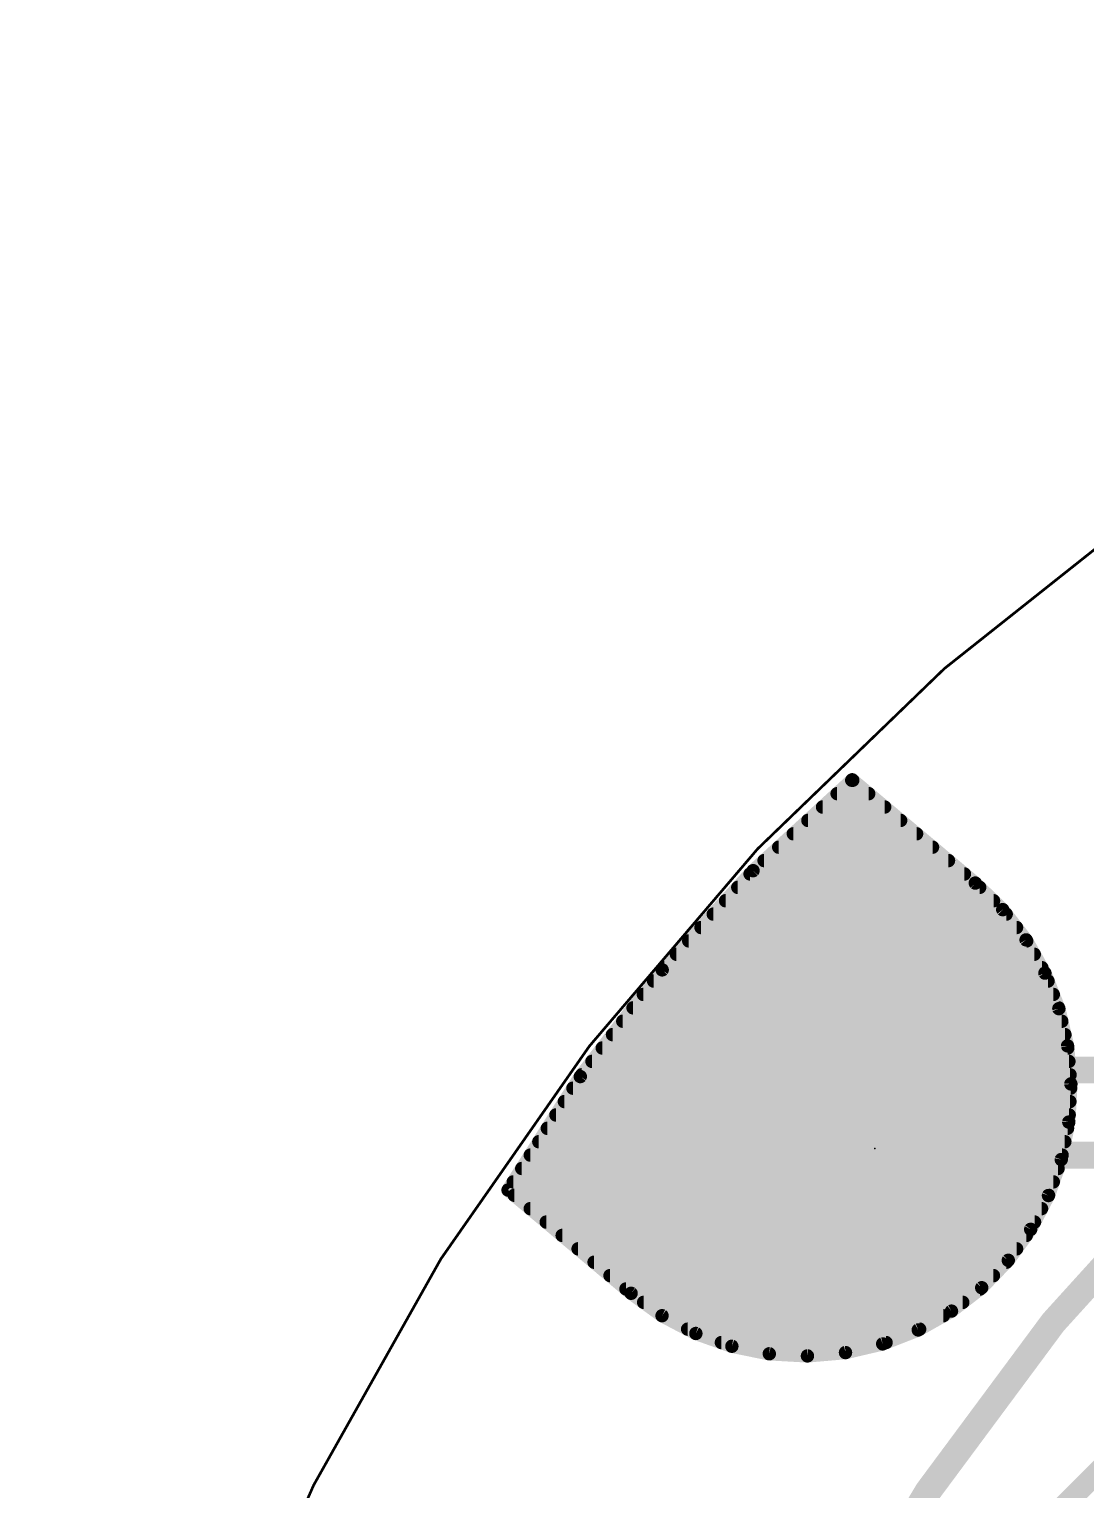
# Model space of a CAD drawing. Extents: x -25.4 to 25.4, y -26.7 to 25.8.
# Drawn here: x -25.42 to -15.4, y 11.3 to 25.16 of the extents above; entities that cross this region are included whole.
import ezdxf

# ---------------------------------------------------------------- set-up
doc = ezdxf.new("R2010")
doc.units = 0
for name, color, linetype in [('1', 12, 'CONTINUOUS'), ('16', 5, 'CONTINUOUS'), ('17', 110, 'CONTINUOUS'), ('20', 53, 'CONTINUOUS'), ('23', 53, 'CONTINUOUS')]:
    doc.layers.add(name, color=color, linetype=linetype)

# ---------------------------------------------------------------- blocks, each defined once
blk = doc.blocks.new('ROUNDP')
at = {"const_width": 0.5}
blk.add_lwpolyline([(0, -0.25, 1), (0, 0.25, 1), (0, -0.25)], format="xyb", dxfattribs=at)

msp = doc.modelspace()

# ---------------------------------------------------------------- linework, layer by layer
at = {"layer": '1'}
for points, const_width in [([(0, 20.32, 0.4142), (-20.32, 0)], 0.254), ([(-17.6195, 18.0658, 1), (-17.6195, 18.0023)], 0.0635), ([(-17.5944, 18.0626, 1), (-17.6352, 18.014)], 0.0635), ([(-17.5933, 18.0149, 1), (-17.6362, 18.0617)], 0.0635), ([(-17.6097, 18.0023, 1), (-17.6097, 18.0658)], 0.0635), ([(-17.7581, 17.9387, 1), (-17.7581, 17.8753)], 0.0635), ([(-17.4583, 17.8753, 1), (-17.4583, 17.9387)], 0.0635), ([(-17.8967, 17.8117, 1), (-17.8967, 17.7483)], 0.0635), ([(-17.307, 17.7483, 1), (-17.307, 17.8117)], 0.0635), ([(-18.0353, 17.6848, 1), (-18.0353, 17.6213)], 0.0635), ([(-17.1556, 17.6213, 1), (-17.1556, 17.6848)], 0.0635), ([(-18.3125, 17.4307, 1), (-18.3125, 17.3673)], 0.0635), ([(-18.1739, 17.5577, 1), (-18.1739, 17.4943)], 0.0635), ([(-17.0043, 17.4943, 1), (-17.0043, 17.5577)], 0.0635), ([(-16.8529, 17.3673, 1), (-16.8529, 17.4307)], 0.0635), ([(-18.451, 17.3038, 1), (-18.451, 17.2403)], 0.0635), ([(-16.7015, 17.2403, 1), (-16.7015, 17.3038)], 0.0635), ([(-18.5842, 17.1767, 1), (-18.5842, 17.1133)], 0.0635), ([(-18.577, 17.1996, 1), (-18.5341, 17.1528)], 0.0635), ([(-18.5322, 17.1548, 1), (-18.579, 17.1976)], 0.0635), ([(-16.5502, 17.1133, 1), (-16.5502, 17.1767)], 0.0635), ([(-18.7006, 17.0497, 1), (-18.7006, 16.9863)], 0.0635), ([(-16.4252, 17.0815, 1), (-16.4694, 17.0359)], 0.0635), ([(-16.4677, 17.0344, 1), (-16.4269, 17.083)], 0.0635), ([(-16.4053, 16.9863, 1), (-16.4053, 17.0497)], 0.0635), ([(-18.8169, 16.9228, 1), (-18.8169, 16.8593)], 0.0635), ([(-16.2742, 16.8593, 1), (-16.2742, 16.9228)], 0.0635), ([(-18.9333, 16.7957, 1), (-18.9333, 16.7323)], 0.0635), ([(-16.1619, 16.826, 1), (-16.2122, 16.7871)], 0.0635), ([(-16.2091, 16.7837, 1), (-16.1649, 16.8293)], 0.0635), ([(-16.1541, 16.7323, 1), (-16.1541, 16.7957)], 0.0635), ([(-19.0497, 16.6687, 1), (-19.0497, 16.6053)], 0.0635), ([(-16.0559, 16.6053, 1), (-16.0559, 16.6687)], 0.0635), ([(-19.1661, 16.5418, 1), (-19.1661, 16.4783)], 0.0635), ([(-15.9377, 16.5356, 1), (-15.9929, 16.5042)], 0.0635), ([(-15.9904, 16.5005, 1), (-15.9402, 16.5393)], 0.0635), ([(-15.9597, 16.4783, 1), (-15.9597, 16.5418)], 0.0635), ([(-19.2824, 16.4147, 1), (-19.2824, 16.3513)], 0.0635), ([(-15.8877, 16.3513, 1), (-15.8877, 16.4147)], 0.0635), ([(-19.4411, 16.2568, 1), (-19.3943, 16.2139)], 0.0635), ([(-19.3925, 16.2161, 1), (-19.4429, 16.2547)], 0.0635), ([(-19.3988, 16.2877, 1), (-19.3988, 16.2243)], 0.0635), ([(-15.757, 16.2162, 1), (-15.8161, 16.193)], 0.0635), ([(-15.8157, 16.2243, 1), (-15.8157, 16.2877)], 0.0635), ([(-15.8142, 16.189, 1), (-15.759, 16.2203)], 0.0635), ([(-19.4993, 16.1608, 1), (-19.4993, 16.0973)], 0.0635), ([(-15.757, 16.0973, 1), (-15.757, 16.1608)], 0.0635), ([(-19.6942, 15.9068, 1), (-19.6942, 15.8432)], 0.0635), ([(-19.5968, 16.0338, 1), (-19.5968, 15.9703)], 0.0635), ([(-15.7073, 15.9703, 1), (-15.7073, 16.0338)], 0.0635), ([(-15.6576, 15.8432, 1), (-15.6576, 15.9068)], 0.0635), ([(-19.7917, 15.7798, 1), (-19.7917, 15.7163)], 0.0635), ([(-15.6236, 15.8744, 1), (-15.6855, 15.8599)], 0.0635), ([(-15.6841, 15.8555, 1), (-15.625, 15.8787)], 0.0635), ([(-15.6267, 15.7163, 1), (-15.6267, 15.7798)], 0.0635), ([(-19.8891, 15.6528, 1), (-19.8891, 15.5892)], 0.0635), ([(-15.5969, 15.5892, 1), (-15.5969, 15.6528)], 0.0635), ([(-19.9866, 15.5258, 1), (-19.9866, 15.4623)], 0.0635), ([(-15.5403, 15.517, 1), (-15.6035, 15.5115)], 0.0635), ([(-15.6028, 15.507, 1), (-15.541, 15.5215)], 0.0635), ([(-15.5701, 15.4623, 1), (-15.5701, 15.5258)], 0.0635), ([(-20.084, 15.3988, 1), (-20.084, 15.3353)], 0.0635), ([(-15.559, 15.3353, 1), (-15.559, 15.3988)], 0.0635), ([(-20.2197, 15.2423, 1), (-20.1693, 15.2037)], 0.0635), ([(-20.1677, 15.206, 1), (-20.2213, 15.2401)], 0.0635), ([(-20.1815, 15.2718, 1), (-20.1815, 15.2082)], 0.0635), ([(-15.5479, 15.2082, 1), (-15.5479, 15.2718)], 0.0635), ([(-20.2646, 15.1448, 1), (-20.2646, 15.0813)], 0.0635), ([(-15.5086, 15.1515, 1), (-15.572, 15.155)], 0.0635), ([(-15.572, 15.1505, 1), (-15.5087, 15.156)], 0.0635), ([(-15.5426, 15.0813, 1), (-15.5426, 15.1448)], 0.0635), ([(-20.3455, 15.0178, 1), (-20.3455, 14.9543)], 0.0635), ([(-17.7432, 14.9129, 1), (-17.8331, 14.8231)], 0.127), ([(-15.5496, 14.9543, 1), (-15.5496, 15.0178)], 0.0635), ([(-20.4264, 14.8908, 1), (-20.4264, 14.8272)], 0.0635), ([(-15.5293, 14.7851, 1), (-15.5916, 14.7976)], 0.0635), ([(-15.5567, 14.8272, 1), (-15.5567, 14.8908)], 0.0635), ([(-20.5073, 14.7638, 1), (-20.5073, 14.7003)], 0.0635), ([(-15.5921, 14.7932, 1), (-15.5287, 14.7896)], 0.0635), ([(-15.5724, 14.7003, 1), (-15.5724, 14.7638)], 0.0635), ([(-20.5882, 14.6368, 1), (-20.5882, 14.5732)], 0.0635), ([(-17.3981, 14.5415, 1), (-17.3981, 14.4145)], 0.127), ([(-17.443, 14.4331, 1), (-17.3532, 14.5229)], 0.127), ([(-15.5979, 14.5732, 1), (-15.5979, 14.6368)], 0.0635), ([(-20.75, 14.3828, 1), (-20.75, 14.3193)], 0.0635), ([(-20.6691, 14.5098, 1), (-20.6691, 14.4463)], 0.0635), ([(-15.663, 14.4423, 1), (-15.6007, 14.4298)], 0.0635), ([(-15.6621, 14.3193, 1), (-15.6621, 14.3828)], 0.0635), ([(-15.6019, 14.4255, 1), (-15.6618, 14.4467)], 0.0635), ([(-15.6234, 14.4463, 1), (-15.6234, 14.5098)], 0.0635), ([(-20.831, 14.2558, 1), (-20.831, 14.1922)], 0.0635), ([(-15.7072, 14.1922, 1), (-15.7072, 14.2558)], 0.0635), ([(-20.8597, 14.1711, 1), (-20.9006, 14.1225)], 0.0635), ([(-20.9069, 14.1638, 1), (-20.8534, 14.1297)], 0.0635), ([(-20.8208, 14.1288, 1), (-20.8208, 14.0653)], 0.0635), ([(-15.783, 14.1052, 1), (-15.7232, 14.0839)], 0.0635), ([(-15.725, 14.0798, 1), (-15.7812, 14.1093)], 0.0635), ([(-15.7522, 14.0653, 1), (-15.7522, 14.1288)], 0.0635), ([(-20.6695, 14.0018, 1), (-20.6695, 13.9383)], 0.0635), ([(-15.8186, 13.9383, 1), (-15.8186, 14.0018)], 0.0635), ([(-20.5181, 13.8748, 1), (-20.5181, 13.8112)], 0.0635), ([(-15.8853, 13.8112, 1), (-15.8853, 13.8748)], 0.0635), ([(-20.3667, 13.7478, 1), (-20.3667, 13.6843)], 0.0635), ([(-15.9636, 13.6843, 1), (-15.9636, 13.7478)], 0.0635), ([(-15.9498, 13.7886, 1), (-15.8936, 13.759)], 0.0635), ([(-15.896, 13.7552, 1), (-15.9474, 13.7924)], 0.0635), ([(-20.2154, 13.6208, 1), (-20.2154, 13.5572)], 0.0635), ([(-16.0555, 13.5572, 1), (-16.0555, 13.6208)], 0.0635), ([(-20.064, 13.4938, 1), (-20.064, 13.4303)], 0.0635), ([(-16.16, 13.4989, 1), (-16.1085, 13.4616)], 0.0635), ([(-16.1115, 13.4582, 1), (-16.1571, 13.5023)], 0.0635), ([(-16.1519, 13.4303, 1), (-16.1519, 13.4938)], 0.0635), ([(-19.9127, 13.3668, 1), (-19.9127, 13.3033)], 0.0635), ([(-16.275, 13.3033, 1), (-16.275, 13.3668)], 0.0635), ([(-19.7613, 13.2398, 1), (-19.7613, 13.1762)], 0.0635), ([(-19.6941, 13.1929, 1), (-19.7313, 13.1415)], 0.0635), ([(-19.7331, 13.1429, 1), (-19.6923, 13.1915)], 0.0635), ([(-16.4092, 13.2421, 1), (-16.3636, 13.1979)], 0.0635), ([(-16.367, 13.1949, 1), (-16.4058, 13.2451)], 0.0635), ([(-16.4019, 13.1762, 1), (-16.4019, 13.2398)], 0.0635), ([(-19.5937, 13.1128, 1), (-19.5937, 13.0493)], 0.0635), ([(-16.6925, 13.0233, 1), (-16.6536, 12.9731)], 0.0635), ([(-16.6574, 12.9706, 1), (-16.6887, 13.0258)], 0.0635), ([(-16.566, 13.0493, 1), (-16.566, 13.1128)], 0.0635), ([(-19.4044, 12.9827, 1), (-19.4339, 12.9265)], 0.0635), ([(-19.418, 12.9858, 1), (-19.418, 12.9223)], 0.0635), ([(-19.4378, 12.9289, 1), (-19.4005, 12.9804)], 0.0635), ([(-19.1763, 12.8588, 1), (-19.1763, 12.7952)], 0.0635), ([(-16.9751, 12.7952, 1), (-16.9751, 12.8588)], 0.0635), ([(-16.7511, 12.9223, 1), (-16.7511, 12.9858)], 0.0635), ([(-19.0878, 12.8159, 1), (-19.109, 12.7561)], 0.0635), ([(-19.1132, 12.7579, 1), (-19.0836, 12.8141)], 0.0635), ([(-18.8561, 12.7318, 1), (-18.8561, 12.6683)], 0.0635), ([(-17.3374, 12.7171, 1), (-17.3143, 12.6579)], 0.0635), ([(-17.3186, 12.6566, 1), (-17.3331, 12.7184)], 0.0635), ([(-17.2938, 12.6683, 1), (-17.2938, 12.7318)], 0.0635), ([(-17.004, 12.8471, 1), (-16.9727, 12.7919)], 0.0635), ([(-16.9768, 12.7899, 1), (-16.9999, 12.8491)], 0.0635), ([(-18.7506, 12.6959, 1), (-18.7631, 12.6337)], 0.0635), ([(-18.7675, 12.6349, 1), (-18.7462, 12.6947)], 0.0635), ([(-18.3998, 12.6251, 1), (-18.4033, 12.5617)], 0.0635), ([(-18.4078, 12.5622, 1), (-18.3953, 12.6245)], 0.0635), ([(-18.0425, 12.6049, 1), (-18.0369, 12.5416)], 0.0635), ([(-18.0415, 12.5416, 1), (-18.038, 12.605)], 0.0635), ([(-17.6859, 12.6358, 1), (-17.6715, 12.5739)], 0.0635), ([(-17.6759, 12.5732, 1), (-17.6815, 12.6365)], 0.0635)]:
    msp.add_lwpolyline(points, format="xyb", dxfattribs=dict(at, const_width=const_width))
for points, const_width in [([(-17.6148, 18.0383), (-18.5556, 17.1762)], 0.127), ([(-17.6195, 18.034), (-17.6097, 18.034)], 0.127), ([(-16.4473, 17.0587), (-17.6148, 18.0383)], 0.127), ([(-17.7581, 17.907), (-17.4583, 17.907)], 0.127), ([(-17.8967, 17.78), (-17.307, 17.78)], 0.127), ([(-18.0353, 17.653), (-17.1556, 17.653)], 0.127), ([(-18.3125, 17.399), (-16.8529, 17.399)], 0.127), ([(-18.1739, 17.526), (-17.0043, 17.526)], 0.127), ([(-18.451, 17.272), (-16.7015, 17.272)], 0.127), ([(-18.5556, 17.1762), (-19.4177, 16.2354)], 0.127), ([(-18.5842, 17.145), (-16.5502, 17.145)], 0.127), ([(-18.7006, 17.018), (-16.4053, 17.018)], 0.127), ([(-16.187, 16.8065), (-16.4473, 17.0587)], 0.127), ([(-18.8169, 16.891), (-16.2742, 16.891)], 0.127), ([(-18.9333, 16.764), (-16.1541, 16.764)], 0.127), ([(-15.9653, 16.5199), (-16.187, 16.8065)], 0.127), ([(-19.0497, 16.637), (-16.0559, 16.637)], 0.127), ([(-19.1661, 16.51), (-15.9597, 16.51)], 0.127), ([(-15.7866, 16.2046), (-15.9653, 16.5199)], 0.127), ([(-19.2824, 16.383), (-15.8877, 16.383)], 0.127), ([(-19.4177, 16.2354), (-20.1945, 15.223)], 0.127), ([(-19.3988, 16.256), (-15.8157, 16.256)], 0.127), ([(-15.6546, 15.8671), (-15.7866, 16.2046)], 0.127), ([(-19.4993, 16.129), (-15.757, 16.129)], 0.127), ([(-19.6942, 15.875), (-15.6576, 15.875)], 0.127), ([(-19.5968, 16.002), (-15.7073, 16.002)], 0.127), ([(-19.7917, 15.748), (-15.6267, 15.748)], 0.127), ([(-15.5719, 15.5143), (-15.6546, 15.8671)], 0.127), ([(-19.8891, 15.621), (-15.5969, 15.621)], 0.127), ([(-19.9866, 15.494), (-15.5701, 15.494)], 0.127), ([(-15.5403, 15.1532), (-15.5719, 15.5143)], 0.127), ([(-20.084, 15.367), (-15.559, 15.367)], 0.127), ([(-20.1945, 15.223), (-20.8801, 14.1468)], 0.127), ([(-20.1815, 15.24), (-15.5479, 15.24)], 0.127), ([(-20.2646, 15.113), (-15.5426, 15.113)], 0.127), ([(-15.5604, 14.7914), (-15.5403, 15.1532)], 0.127), ([(-20.3455, 14.986), (-15.5496, 14.986)], 0.127), ([(-17.7882, 14.868), (-17.3981, 14.478)], 0.254), ([(-20.4264, 14.859), (-15.5567, 14.859)], 0.127), ([(-15.6319, 14.4361), (-15.5604, 14.7914)], 0.127), ([(-20.5073, 14.732), (-15.5724, 14.732)], 0.127), ([(-20.5882, 14.605), (-15.5979, 14.605)], 0.127), ([(-17.3981, 14.478), (-14.5251, 14.478)], 0.254), ([(-20.75, 14.351), (-15.6621, 14.351)], 0.127), ([(-20.6691, 14.478), (-15.6234, 14.478)], 0.127), ([(-15.7531, 14.0946), (-15.6319, 14.4361)], 0.127), ([(-20.831, 14.224), (-15.7072, 14.224)], 0.127), ([(-20.8801, 14.1468), (-19.7127, 13.1672)], 0.127), ([(-20.8208, 14.097), (-15.7522, 14.097)], 0.127), ([(-15.9217, 13.7738), (-15.7531, 14.0946)], 0.127), ([(-20.6695, 13.97), (-15.8186, 13.97)], 0.127), ([(-20.5181, 13.843), (-15.8853, 13.843)], 0.127), ([(-20.3667, 13.716), (-15.9636, 13.716)], 0.127), ([(-16.1343, 13.4803), (-15.9217, 13.7738)], 0.127), ([(-20.2154, 13.589), (-16.0555, 13.589)], 0.127), ([(-20.064, 13.462), (-16.1519, 13.462)], 0.127), ([(-16.3864, 13.22), (-16.1343, 13.4803)], 0.127), ([(-19.9127, 13.335), (-16.275, 13.335)], 0.127), ([(-19.7613, 13.208), (-16.4019, 13.208)], 0.127), ([(-19.7127, 13.1672), (-19.4192, 12.9546)], 0.127), ([(-16.6731, 12.9982), (-16.3864, 13.22)], 0.127), ([(-19.5937, 13.081), (-16.566, 13.081)], 0.127), ([(-16.9883, 12.8195), (-16.6731, 12.9982)], 0.127), ([(-19.4192, 12.9546), (-19.0984, 12.786)], 0.127), ([(-19.418, 12.954), (-16.7511, 12.954)], 0.127), ([(-19.1763, 12.827), (-16.9751, 12.827)], 0.127), ([(-19.0984, 12.786), (-18.7569, 12.6648)], 0.127), ([(-18.8561, 12.7), (-17.2938, 12.7)], 0.127), ([(-17.6787, 12.6048), (-17.3258, 12.6875)], 0.127), ([(-17.3258, 12.6875), (-16.9883, 12.8195)], 0.127), ([(-18.7569, 12.6648), (-18.4016, 12.5934)], 0.127), ([(-18.4016, 12.5934), (-18.0397, 12.5733)], 0.127), ([(-18.0397, 12.5733), (-17.6787, 12.6048)], 0.127)]:
    msp.add_lwpolyline(points, dxfattribs=dict(at, const_width=const_width))
at = {"layer": '16'}
for points, const_width in [([(0, 20.32, 0.4142), (-20.32, 0)], 0.254), ([(-17.6195, 18.0658, 1), (-17.6195, 18.0023)], 0.0635), ([(-17.5944, 18.0626, 1), (-17.6352, 18.014)], 0.0635), ([(-17.5933, 18.0149, 1), (-17.6362, 18.0617)], 0.0635), ([(-17.6097, 18.0023, 1), (-17.6097, 18.0658)], 0.0635), ([(-17.7581, 17.9387, 1), (-17.7581, 17.8753)], 0.0635), ([(-17.4583, 17.8753, 1), (-17.4583, 17.9387)], 0.0635), ([(-17.8967, 17.8117, 1), (-17.8967, 17.7483)], 0.0635), ([(-17.307, 17.7483, 1), (-17.307, 17.8117)], 0.0635), ([(-18.0353, 17.6848, 1), (-18.0353, 17.6213)], 0.0635), ([(-17.1556, 17.6213, 1), (-17.1556, 17.6848)], 0.0635), ([(-18.3125, 17.4307, 1), (-18.3125, 17.3673)], 0.0635), ([(-18.1739, 17.5577, 1), (-18.1739, 17.4943)], 0.0635), ([(-17.0043, 17.4943, 1), (-17.0043, 17.5577)], 0.0635), ([(-16.8529, 17.3673, 1), (-16.8529, 17.4307)], 0.0635), ([(-18.451, 17.3038, 1), (-18.451, 17.2403)], 0.0635), ([(-16.7015, 17.2403, 1), (-16.7015, 17.3038)], 0.0635), ([(-18.5842, 17.1767, 1), (-18.5842, 17.1133)], 0.0635), ([(-18.577, 17.1996, 1), (-18.5341, 17.1528)], 0.0635), ([(-18.5322, 17.1548, 1), (-18.579, 17.1976)], 0.0635), ([(-16.5502, 17.1133, 1), (-16.5502, 17.1767)], 0.0635), ([(-18.7006, 17.0497, 1), (-18.7006, 16.9863)], 0.0635), ([(-16.4252, 17.0815, 1), (-16.4694, 17.0359)], 0.0635), ([(-16.4677, 17.0344, 1), (-16.4269, 17.083)], 0.0635), ([(-16.4053, 16.9863, 1), (-16.4053, 17.0497)], 0.0635), ([(-18.8169, 16.9228, 1), (-18.8169, 16.8593)], 0.0635), ([(-16.2742, 16.8593, 1), (-16.2742, 16.9228)], 0.0635), ([(-18.9333, 16.7957, 1), (-18.9333, 16.7323)], 0.0635), ([(-16.1619, 16.826, 1), (-16.2122, 16.7871)], 0.0635), ([(-16.2091, 16.7837, 1), (-16.1649, 16.8293)], 0.0635), ([(-16.1541, 16.7323, 1), (-16.1541, 16.7957)], 0.0635), ([(-19.0497, 16.6687, 1), (-19.0497, 16.6053)], 0.0635), ([(-16.0559, 16.6053, 1), (-16.0559, 16.6687)], 0.0635), ([(-19.1661, 16.5418, 1), (-19.1661, 16.4783)], 0.0635), ([(-15.9377, 16.5356, 1), (-15.9929, 16.5042)], 0.0635), ([(-15.9904, 16.5005, 1), (-15.9402, 16.5393)], 0.0635), ([(-15.9597, 16.4783, 1), (-15.9597, 16.5418)], 0.0635), ([(-19.2824, 16.4147, 1), (-19.2824, 16.3513)], 0.0635), ([(-15.8877, 16.3513, 1), (-15.8877, 16.4147)], 0.0635), ([(-19.4411, 16.2568, 1), (-19.3943, 16.2139)], 0.0635), ([(-19.3925, 16.2161, 1), (-19.4429, 16.2547)], 0.0635), ([(-19.3988, 16.2877, 1), (-19.3988, 16.2243)], 0.0635), ([(-15.757, 16.2162, 1), (-15.8161, 16.193)], 0.0635), ([(-15.8157, 16.2243, 1), (-15.8157, 16.2877)], 0.0635), ([(-15.8142, 16.189, 1), (-15.759, 16.2203)], 0.0635), ([(-19.4993, 16.1608, 1), (-19.4993, 16.0973)], 0.0635), ([(-15.757, 16.0973, 1), (-15.757, 16.1608)], 0.0635), ([(-19.6942, 15.9068, 1), (-19.6942, 15.8432)], 0.0635), ([(-19.5968, 16.0338, 1), (-19.5968, 15.9703)], 0.0635), ([(-15.7073, 15.9703, 1), (-15.7073, 16.0338)], 0.0635), ([(-15.6576, 15.8432, 1), (-15.6576, 15.9068)], 0.0635), ([(-19.7917, 15.7798, 1), (-19.7917, 15.7163)], 0.0635), ([(-15.6236, 15.8744, 1), (-15.6855, 15.8599)], 0.0635), ([(-15.6841, 15.8555, 1), (-15.625, 15.8787)], 0.0635), ([(-15.6267, 15.7163, 1), (-15.6267, 15.7798)], 0.0635), ([(-19.8891, 15.6528, 1), (-19.8891, 15.5892)], 0.0635), ([(-15.5969, 15.5892, 1), (-15.5969, 15.6528)], 0.0635), ([(-19.9866, 15.5258, 1), (-19.9866, 15.4623)], 0.0635), ([(-15.5403, 15.517, 1), (-15.6035, 15.5115)], 0.0635), ([(-15.6028, 15.507, 1), (-15.541, 15.5215)], 0.0635), ([(-15.5701, 15.4623, 1), (-15.5701, 15.5258)], 0.0635), ([(-20.084, 15.3988, 1), (-20.084, 15.3353)], 0.0635), ([(-17.3716, 15.3481, 1), (-17.3716, 15.2211)], 0.127), ([(-17.3267, 15.2397, 1), (-17.4165, 15.3295)], 0.127), ([(-15.559, 15.3353, 1), (-15.559, 15.3988)], 0.0635), ([(-20.2197, 15.2423, 1), (-20.1693, 15.2037)], 0.0635), ([(-20.1677, 15.206, 1), (-20.2213, 15.2401)], 0.0635), ([(-20.1815, 15.2718, 1), (-20.1815, 15.2082)], 0.0635), ([(-15.5479, 15.2082, 1), (-15.5479, 15.2718)], 0.0635), ([(-20.2646, 15.1448, 1), (-20.2646, 15.0813)], 0.0635), ([(-15.5086, 15.1515, 1), (-15.572, 15.155)], 0.0635), ([(-15.572, 15.1505, 1), (-15.5087, 15.156)], 0.0635), ([(-15.5426, 15.0813, 1), (-15.5426, 15.1448)], 0.0635), ([(-20.3455, 15.0178, 1), (-20.3455, 14.9543)], 0.0635), ([(-17.8331, 14.9129, 1), (-17.7432, 14.8231)], 0.127), ([(-15.5496, 14.9543, 1), (-15.5496, 15.0178)], 0.0635), ([(-20.4264, 14.8908, 1), (-20.4264, 14.8272)], 0.0635), ([(-15.5293, 14.7851, 1), (-15.5916, 14.7976)], 0.0635), ([(-15.5567, 14.8272, 1), (-15.5567, 14.8908)], 0.0635), ([(-20.5073, 14.7638, 1), (-20.5073, 14.7003)], 0.0635), ([(-15.5921, 14.7932, 1), (-15.5287, 14.7896)], 0.0635), ([(-15.5724, 14.7003, 1), (-15.5724, 14.7638)], 0.0635), ([(-20.5882, 14.6368, 1), (-20.5882, 14.5732)], 0.0635), ([(-15.5979, 14.5732, 1), (-15.5979, 14.6368)], 0.0635), ([(-20.75, 14.3828, 1), (-20.75, 14.3193)], 0.0635), ([(-20.6691, 14.5098, 1), (-20.6691, 14.4463)], 0.0635), ([(-15.663, 14.4423, 1), (-15.6007, 14.4298)], 0.0635), ([(-15.6621, 14.3193, 1), (-15.6621, 14.3828)], 0.0635), ([(-15.6019, 14.4255, 1), (-15.6618, 14.4467)], 0.0635), ([(-15.6234, 14.4463, 1), (-15.6234, 14.5098)], 0.0635), ([(-20.831, 14.2558, 1), (-20.831, 14.1922)], 0.0635), ([(-15.7072, 14.1922, 1), (-15.7072, 14.2558)], 0.0635), ([(-20.8597, 14.1711, 1), (-20.9006, 14.1225)], 0.0635), ([(-20.9069, 14.1638, 1), (-20.8534, 14.1297)], 0.0635), ([(-20.8208, 14.1288, 1), (-20.8208, 14.0653)], 0.0635), ([(-15.783, 14.1052, 1), (-15.7232, 14.0839)], 0.0635), ([(-15.725, 14.0798, 1), (-15.7812, 14.1093)], 0.0635), ([(-15.7522, 14.0653, 1), (-15.7522, 14.1288)], 0.0635), ([(-20.6695, 14.0018, 1), (-20.6695, 13.9383)], 0.0635), ([(-15.8186, 13.9383, 1), (-15.8186, 14.0018)], 0.0635), ([(-20.5181, 13.8748, 1), (-20.5181, 13.8112)], 0.0635), ([(-15.8853, 13.8112, 1), (-15.8853, 13.8748)], 0.0635), ([(-20.3667, 13.7478, 1), (-20.3667, 13.6843)], 0.0635), ([(-15.9636, 13.6843, 1), (-15.9636, 13.7478)], 0.0635), ([(-15.9498, 13.7886, 1), (-15.8936, 13.759)], 0.0635), ([(-15.896, 13.7552, 1), (-15.9474, 13.7924)], 0.0635), ([(-20.2154, 13.6208, 1), (-20.2154, 13.5572)], 0.0635), ([(-16.0555, 13.5572, 1), (-16.0555, 13.6208)], 0.0635), ([(-20.064, 13.4938, 1), (-20.064, 13.4303)], 0.0635), ([(-16.16, 13.4989, 1), (-16.1085, 13.4616)], 0.0635), ([(-16.1115, 13.4582, 1), (-16.1571, 13.5023)], 0.0635), ([(-16.1519, 13.4303, 1), (-16.1519, 13.4938)], 0.0635), ([(-19.9127, 13.3668, 1), (-19.9127, 13.3033)], 0.0635), ([(-16.275, 13.3033, 1), (-16.275, 13.3668)], 0.0635), ([(-19.7613, 13.2398, 1), (-19.7613, 13.1762)], 0.0635), ([(-19.6941, 13.1929, 1), (-19.7313, 13.1415)], 0.0635), ([(-19.7331, 13.1429, 1), (-19.6923, 13.1915)], 0.0635), ([(-16.4092, 13.2421, 1), (-16.3636, 13.1979)], 0.0635), ([(-16.367, 13.1949, 1), (-16.4058, 13.2451)], 0.0635), ([(-16.4019, 13.1762, 1), (-16.4019, 13.2398)], 0.0635), ([(-19.5937, 13.1128, 1), (-19.5937, 13.0493)], 0.0635), ([(-16.6925, 13.0233, 1), (-16.6536, 12.9731)], 0.0635), ([(-16.6574, 12.9706, 1), (-16.6887, 13.0258)], 0.0635), ([(-16.566, 13.0493, 1), (-16.566, 13.1128)], 0.0635), ([(-19.4044, 12.9827, 1), (-19.4339, 12.9265)], 0.0635), ([(-19.418, 12.9858, 1), (-19.418, 12.9223)], 0.0635), ([(-19.4378, 12.9289, 1), (-19.4005, 12.9804)], 0.0635), ([(-19.1763, 12.8588, 1), (-19.1763, 12.7952)], 0.0635), ([(-16.9751, 12.7952, 1), (-16.9751, 12.8588)], 0.0635), ([(-16.7511, 12.9223, 1), (-16.7511, 12.9858)], 0.0635), ([(-19.0878, 12.8159, 1), (-19.109, 12.7561)], 0.0635), ([(-19.1132, 12.7579, 1), (-19.0836, 12.8141)], 0.0635), ([(-18.8561, 12.7318, 1), (-18.8561, 12.6683)], 0.0635), ([(-17.3374, 12.7171, 1), (-17.3143, 12.6579)], 0.0635), ([(-17.3186, 12.6566, 1), (-17.3331, 12.7184)], 0.0635), ([(-17.2938, 12.6683, 1), (-17.2938, 12.7318)], 0.0635), ([(-17.004, 12.8471, 1), (-16.9727, 12.7919)], 0.0635), ([(-16.9768, 12.7899, 1), (-16.9999, 12.8491)], 0.0635), ([(-18.7506, 12.6959, 1), (-18.7631, 12.6337)], 0.0635), ([(-18.7675, 12.6349, 1), (-18.7462, 12.6947)], 0.0635), ([(-18.3998, 12.6251, 1), (-18.4033, 12.5617)], 0.0635), ([(-18.4078, 12.5622, 1), (-18.3953, 12.6245)], 0.0635), ([(-18.0425, 12.6049, 1), (-18.0369, 12.5416)], 0.0635), ([(-18.0415, 12.5416, 1), (-18.038, 12.605)], 0.0635), ([(-17.6859, 12.6358, 1), (-17.6715, 12.5739)], 0.0635), ([(-17.6759, 12.5732, 1), (-17.6815, 12.6365)], 0.0635)]:
    msp.add_lwpolyline(points, format="xyb", dxfattribs=dict(at, const_width=const_width))
for points, const_width in [([(-17.6148, 18.0383), (-18.5556, 17.1762)], 0.127), ([(-17.6195, 18.034), (-17.6097, 18.034)], 0.127), ([(-16.4473, 17.0587), (-17.6148, 18.0383)], 0.127), ([(-17.7581, 17.907), (-17.4583, 17.907)], 0.127), ([(-17.8967, 17.78), (-17.307, 17.78)], 0.127), ([(-18.0353, 17.653), (-17.1556, 17.653)], 0.127), ([(-18.3125, 17.399), (-16.8529, 17.399)], 0.127), ([(-18.1739, 17.526), (-17.0043, 17.526)], 0.127), ([(-18.451, 17.272), (-16.7015, 17.272)], 0.127), ([(-18.5556, 17.1762), (-19.4177, 16.2354)], 0.127), ([(-18.5842, 17.145), (-16.5502, 17.145)], 0.127), ([(-18.7006, 17.018), (-16.4053, 17.018)], 0.127), ([(-16.187, 16.8065), (-16.4473, 17.0587)], 0.127), ([(-18.8169, 16.891), (-16.2742, 16.891)], 0.127), ([(-18.9333, 16.764), (-16.1541, 16.764)], 0.127), ([(-15.9653, 16.5199), (-16.187, 16.8065)], 0.127), ([(-19.0497, 16.637), (-16.0559, 16.637)], 0.127), ([(-19.1661, 16.51), (-15.9597, 16.51)], 0.127), ([(-15.7866, 16.2046), (-15.9653, 16.5199)], 0.127), ([(-19.2824, 16.383), (-15.8877, 16.383)], 0.127), ([(-19.4177, 16.2354), (-20.1945, 15.223)], 0.127), ([(-19.3988, 16.256), (-15.8157, 16.256)], 0.127), ([(-15.6546, 15.8671), (-15.7866, 16.2046)], 0.127), ([(-19.4993, 16.129), (-15.757, 16.129)], 0.127), ([(-19.6942, 15.875), (-15.6576, 15.875)], 0.127), ([(-19.5968, 16.002), (-15.7073, 16.002)], 0.127), ([(-19.7917, 15.748), (-15.6267, 15.748)], 0.127), ([(-15.5719, 15.5143), (-15.6546, 15.8671)], 0.127), ([(-19.8891, 15.621), (-15.5969, 15.621)], 0.127), ([(-19.9866, 15.494), (-15.5701, 15.494)], 0.127), ([(-15.5403, 15.1532), (-15.5719, 15.5143)], 0.127), ([(-20.084, 15.367), (-15.559, 15.367)], 0.127), ([(-17.3716, 15.2846), (-17.7882, 14.868)], 0.254), ([(0.7428, 15.2846), (-17.3716, 15.2846)], 0.254), ([(-20.1945, 15.223), (-20.8801, 14.1468)], 0.127), ([(-20.1815, 15.24), (-15.5479, 15.24)], 0.127), ([(-20.2646, 15.113), (-15.5426, 15.113)], 0.127), ([(-15.5604, 14.7914), (-15.5403, 15.1532)], 0.127), ([(-20.3455, 14.986), (-15.5496, 14.986)], 0.127), ([(-20.4264, 14.859), (-15.5567, 14.859)], 0.127), ([(-11.9424, 14.8165), (-16.4897, 10.2692)], 0.2032), ([(-15.6319, 14.4361), (-15.5604, 14.7914)], 0.127), ([(-20.5073, 14.732), (-15.5724, 14.732)], 0.127), ([(-20.5882, 14.605), (-15.5979, 14.605)], 0.127), ([(-20.75, 14.351), (-15.6621, 14.351)], 0.127), ([(-20.6691, 14.478), (-15.6234, 14.478)], 0.127), ([(-15.7531, 14.0946), (-15.6319, 14.4361)], 0.127), ([(-20.831, 14.224), (-15.7072, 14.224)], 0.127), ([(-20.8801, 14.1468), (-19.7127, 13.1672)], 0.127), ([(-20.8208, 14.097), (-15.7522, 14.097)], 0.127), ([(-15.9217, 13.7738), (-15.7531, 14.0946)], 0.127), ([(-20.6695, 13.97), (-15.8186, 13.97)], 0.127), ([(-20.5181, 13.843), (-15.8853, 13.843)], 0.127), ([(-20.3667, 13.716), (-15.9636, 13.716)], 0.127), ([(-16.1343, 13.4803), (-15.9217, 13.7738)], 0.127), ([(-20.2154, 13.589), (-16.0555, 13.589)], 0.127), ([(-20.064, 13.462), (-16.1519, 13.462)], 0.127), ([(-16.3864, 13.22), (-16.1343, 13.4803)], 0.127), ([(-19.9127, 13.335), (-16.275, 13.335)], 0.127), ([(-19.7613, 13.208), (-16.4019, 13.208)], 0.127), ([(-19.7127, 13.1672), (-19.4192, 12.9546)], 0.127), ([(-16.6731, 12.9982), (-16.3864, 13.22)], 0.127), ([(-19.5937, 13.081), (-16.566, 13.081)], 0.127), ([(-16.9883, 12.8195), (-16.6731, 12.9982)], 0.127), ([(-19.4192, 12.9546), (-19.0984, 12.786)], 0.127), ([(-19.418, 12.954), (-16.7511, 12.954)], 0.127), ([(-19.1763, 12.827), (-16.9751, 12.827)], 0.127), ([(-19.0984, 12.786), (-18.7569, 12.6648)], 0.127), ([(-18.8561, 12.7), (-17.2938, 12.7)], 0.127), ([(-17.6787, 12.6048), (-17.3258, 12.6875)], 0.127), ([(-17.3258, 12.6875), (-16.9883, 12.8195)], 0.127), ([(-18.7569, 12.6648), (-18.4016, 12.5934)], 0.127), ([(-18.4016, 12.5934), (-18.0397, 12.5733)], 0.127), ([(-18.0397, 12.5733), (-17.6787, 12.6048)], 0.127)]:
    msp.add_lwpolyline(points, dxfattribs=dict(at, const_width=const_width))
at = {"layer": '20', "const_width": 0.0254}
msp.add_lwpolyline([(-3.4925, 25.146, 14.4823), (3.4925, 25.146)], format="xyb", dxfattribs=at)
at = {"layer": '23'}
msp.add_point((-17.399, 14.5415), dxfattribs=at)

# ---------------------------------------------------------------- block references
at = {"layer": '17', "xscale": 4.216, "yscale": 4.216, "rotation": 50}
msp.add_blockref('ROUNDP', (-17.7882, 14.868), dxfattribs=at)
msp.add_blockref('ROUNDP', (-17.7882, 14.868), dxfattribs=at)

doc.saveas('drawing.dxf')
